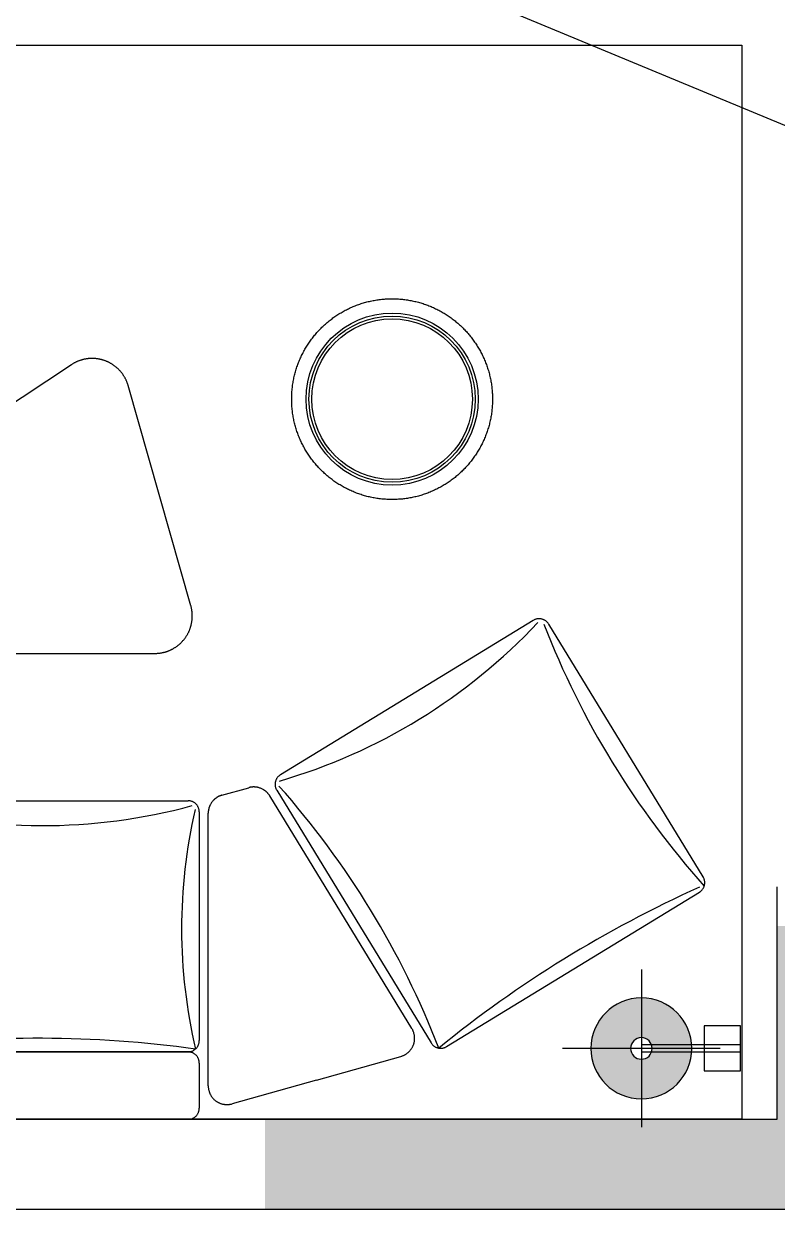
# Model space of a CAD drawing. Header units: inches. Extents: x 1174834 to 1369688, y -175882 to -108740.
# Drawn here: x 1288382 to 1290391, y -171267 to -168104 of the extents above; entities that cross this region are included whole.
import ezdxf

# ---------------------------------------------------------------- set-up
doc = ezdxf.new("R2010")
doc.units = ezdxf.units.IN
doc.header["$LTSCALE"] = 500
doc.header["$MEASUREMENT"] = 0
doc.linetypes.add('ACAD_ISO03W100', pattern=[30, 12, -18])
doc.linetypes.add('DASH', pattern=[0.35, 0.25, -0.1])
for name, color, linetype in [('A-01-原始墙体', 7, 'Continuous'), ('FF-FURN', 51, 'Continuous'), ('特细线', 251, 'Continuous')]:
    doc.layers.add(name, color=color, linetype=linetype)

# ---------------------------------------------------------------- blocks, each defined once
blk = doc.blocks.new('A$C48916692')
at = {"color": 3, "linetype": 'DASH', "ltscale": 150}
for p, q in [((9560.5, 6406.3), (9560.5, 5764.3)), ((10330.8, 5986.8), (10056.4, 6400.4)), ((9687.9, 5668.2), (10274.9, 5835.3)), ((8406.9, 5621.8), (9134.1, 5621.8)), ((9182.2, 5585.3), (9202.3, 5513.8)), ((8422.1, 5333), (8358.8, 5558.2)), ((8559.7, 5078.6), (9180.2, 5457.6)), ((8422.1, 5333), (8485.5, 5107.7))]:
    blk.add_line(p, q, dxfattribs=at)
for points in [[(8347.5, 6495.6), (8467.5, 6495.6, -0.414214), (8497.5, 6465.6), (8497.5, 5675.6, -0.414214), (8467.5, 5645.6), (8347.5, 5645.6, -0.414214), (8317.5, 5675.6), (8317.5, 6465.6, -0.414214)], [(8527.5, 6495.6), (9137.5, 6495.6, -0.414214), (9167.5, 6465.6), (9167.5, 5675.6, -0.414214), (9137.5, 5645.6), (8527.5, 5645.6, -0.414214), (8497.5, 5675.6), (8497.5, 6465.6, -0.414214)], [(8964.5, 4301.9), (9638.6, 4713.7, 0.414214), (9648.6, 4755), (9236.8, 5429.2, 0.414214), (9195.6, 5439.1), (8521.4, 5027.3, 0.414214), (8511.4, 4986.1), (8923.2, 4311.9, 0.414214)]]:
    blk.add_lwpolyline(points, format="xyb", close=True, dxfattribs=at)
blk.add_circle((10238.9, 5131.4), 267.8, dxfattribs=at)
for centre, radius, start, end in [((10247.5, 5931.5), 100, 285.8966, 33.5698), ((9660.5, 5764.3), 100, 180, 285.8966), ((8406.9, 5571.8), 50, 90, 195.7086), ((9134.1, 5571.8), 50, 15.7086, 90), ((9154.2, 5500.3), 50, 301.4173, 15.7086), ((8533.6, 5121.3), 50, 195.7086, 301.4173)]:
    blk.add_arc(centre, radius, start, end, dxfattribs=at)
at = {"layer": 'FF-FURN', "color": 250}
for p, q in [((8317.5, 4199), (8317.5, 7449)), ((11183.6, 7449), (11183.6, 4199)), ((11183.6, 4199), (8317.5, 4199))]:
    blk.add_line(p, q, dxfattribs=at)
at = {"layer": 'FF-FURN', "color": 8}
for radius in [229.5, 221.8, 214.2]:
    blk.add_circle((10238.9, 5131.4), radius, dxfattribs=at)
for centre, radius, start, end in [((5403.3, 6078.9), 3130.5, 352.2319, 7.228), ((10634.7, 6065.8), 1533.6, 164.61, 195.1492), ((8826.3, 4284.3), 1408.6, 76.9693, 103.1862), ((7678.2, 7154.6), 2302.2, 291.112, 311.6012), ((10692.3, 5861), 1533.6, 196.2681, 226.8072), ((6081, 3029), 3130.5, 24.1893, 39.1854), ((10472.1, 2580.6), 2302.2, 111.2333, 131.7225)]:
    blk.add_arc(centre, radius, start, end, dxfattribs=at)
blk = doc.blocks.new('A$C0EE83289')
at = {"color": 147, "linetype": 'ACAD_ISO03W100', "ltscale": 5}
blk.add_line((1616.4, 672.3), (3232.8, 0), dxfattribs=at)
blk = doc.blocks.new('A$C4f05676a')
at = {"linetype": 'DASH', "ltscale": 150}
h = blk.add_hatch(color=3, dxfattribs=at)
h.dxf.hatch_style = 1
h.set_gradient(color1=(255, 127, 127), color2=(255, 255, 0), tint=1, name='SPHERICAL')
edge = h.paths.add_edge_path()
edge.add_arc((264, 210.3), 134.6, -90, 270)
edge = h.paths.add_edge_path(flags=17)
edge.add_arc((264, 210.3), 28.8, -90, 270)
at = {"color": 3, "linetype": 'DASH', "ltscale": 150}
for p, q in [((264, 420.7), (264, 210.3)), ((53.7, 210.3), (264, 210.3)), ((264, 210.3), (264, 0)), ((264, 210.3), (474.3, 210.3))]:
    blk.add_line(p, q, dxfattribs=at)
for points in [[(96.3, 270.4), (96.3, 150.2), (0, 150.2), (0, 270.4)], [(264, 219.5), (264, 201.2), (0, 201.2), (0, 219.5)]]:
    blk.add_lwpolyline(points, close=True, dxfattribs=at)
at = {"layer": 'FF-FURN', "color": 131}
for radius in [134.6, 28.8]:
    blk.add_circle((264, 210.3), radius, dxfattribs=at)

msp = doc.modelspace()

# ---------------------------------------------------------------- hatches: boundary and pattern name
at = {"layer": '特细线'}
h = msp.add_hatch(color=256, dxfattribs=at)
h.dxf.hatch_style = 1
h.paths.add_polyline_path([(1292201.5, -171027.4), (1290651.5, -171027.4), (1290651.5, -170848.3), (1290651.5, -170512), (1290391.5, -170512), (1290391.5, -171027.4), (1289024.7, -171027.4), (1289024.7, -171267.4), (1292201.5, -171267.4)])

# ---------------------------------------------------------------- linework, layer by layer
at = {"layer": 'A-01-原始墙体', "color": 4}
for p, q in [((1290391.5, -171027.4), (1290391.5, -170407.4)), ((1282391.5, -171027.4), (1290391.5, -171027.4)), ((1282131.5, -171267.4), (1292201.5, -171267.4))]:
    msp.add_line(p, q, dxfattribs=at)

# ---------------------------------------------------------------- block references
at = {"color": 147, "xscale": 1.300000000046566, "yscale": 1.300000000046566, "zscale": 1.300000000046566}
msp.add_blockref('A$C0EE83289', (1286547.3, -168516.6), dxfattribs=at)
at = {"color": 3, "rotation": 90.00000000000001}
msp.add_blockref('A$C48916692', (1294495.5, -179344.9), dxfattribs=at)
at = {"color": 3, "xscale": -1}
msp.add_blockref('A$C4f05676a', (1290293, -171048.5), dxfattribs=at)

doc.saveas('drawing.dxf')
